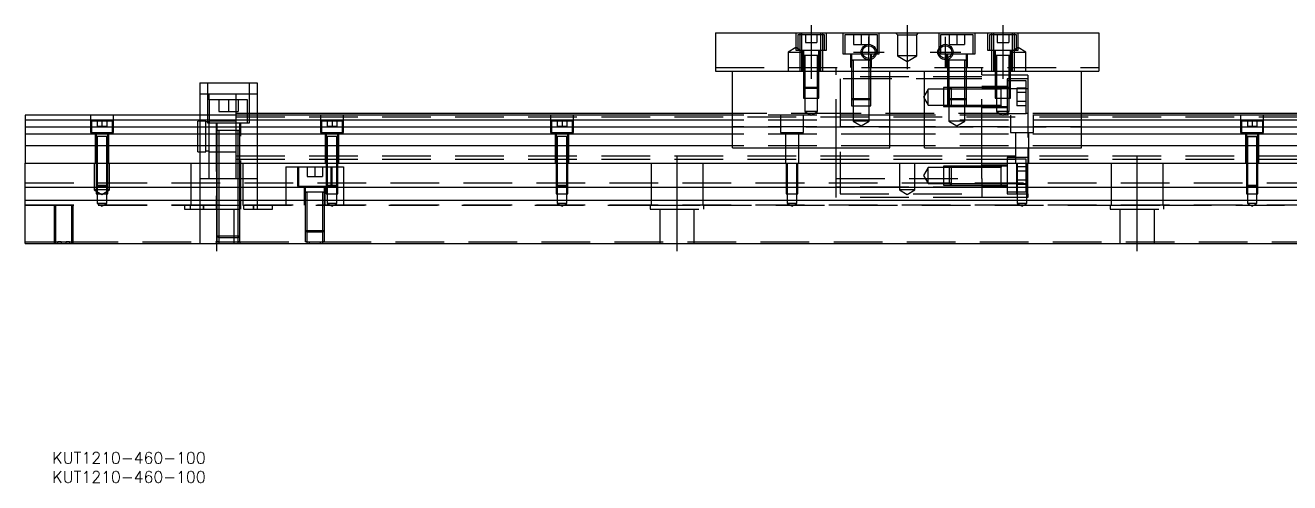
# Model space of a CAD drawing. Extents: x -10 to 669, y -284 to 77.
# Drawn here: x 0 to 329.8, y -284 to -164.6 of the extents above; entities that cross this region are included whole.
import ezdxf

# ---------------------------------------------------------------- set-up
doc = ezdxf.new("R2010")
doc.units = 0
doc.linetypes.add('CENTER', pattern=[50.8, 31.75, -6.35, 6.35, -6.35])
doc.linetypes.add('DASHED', pattern=[19.05, 12.7, -6.35])
doc.layers.get('0').update_dxf_attribs({"linetype": 'CONTINUOUS'})
doc.layers.add('CENTER', color=1, linetype='CENTER')
doc.styles.get("Standard").update_dxf_attribs({"font": 'txt.shx', "height": 3, "bigfont": 'bigfont.shx'})

# ---------------------------------------------------------------- blocks, each defined once
blk = doc.blocks.new('*U2')
at = {"color": 7, "linetype": 'CONTINUOUS'}
blk.add_text('KUT1210-460-100', height=3, dxfattribs=at).set_placement((7.06, -284.04))
blk = doc.blocks.new('*U3')
at = {"color": 7, "linetype": 'CONTINUOUS'}
blk.add_text('KUT1210-460-100', height=3, dxfattribs=at).set_placement((7.06, -279.05))

msp = doc.modelspace()

# ---------------------------------------------------------------- linework, layer by layer
at = {"color": 7, "linetype": 'CONTINUOUS'}
for p, q in [((180, -166.61), (180, -176.61)), ((180, -166.61), (280, -166.61)), ((280, -166.61), (280, -176.61)), ((180, -176.61), (280, -176.61)), ((184.5, -196.61), (184.5, -176.61)), ((225.5, -196.61), (225.5, -176.61)), ((234.5, -196.61), (234.5, -176.61)), ((275.5, -196.61), (275.5, -176.61)), ((45.5, -179.61), (45.5, -188.11)), ((45.5, -179.61), (60.5, -179.61)), ((60.5, -179.61), (60.5, -188.11)), ((184.5, -187.61), (60.5, -187.61)), ((410.005, -187.61), (275.5, -187.61)), ((0, -188.11), (0, -189.362272)), ((184.5, -188.11), (0, -188.11)), ((184.5, -189.362272), (0, -189.362272)), ((0, -189.362272), (0, -191.13668)), ((0, -191.13668), (184.5, -191.13668)), ((0, -191.13668), (0, -193.033076)), ((234.5, -188.11), (225.5, -188.11)), ((234.5, -189.362272), (225.5, -189.362272)), ((225.5, -191.13668), (234.5, -191.13668)), ((460, -188.11), (275.5, -188.11)), ((460, -189.362272), (275.5, -189.362272)), ((275.5, -191.13668), (460, -191.13668)), ((184.5, -193.033076), (0, -193.033076)), ((0, -193.033076), (0, -196.087372)), ((234.5, -193.033076), (225.5, -193.033076)), ((460, -193.033076), (275.5, -193.033076)), ((0, -196.087372), (0, -200.61)), ((184.5, -196.087372), (0, -196.087372)), ((184.5, -196.61), (225.5, -196.61)), ((234.5, -196.087372), (225.5, -196.087372)), ((234.5, -196.61), (275.5, -196.61)), ((460, -196.087372), (275.5, -196.087372)), ((0, -200.61), (460, -200.61)), ((0, -206.91), (0, -200.61)), ((0, -206.91), (460, -206.91)), ((0, -210.31), (0, -206.91)), ((0, -221.61), (0, -210.31)), ((0, -210.31), (460, -210.31)), ((0, -221.61), (460, -221.61))]:
    msp.add_line(p, q, dxfattribs=at)
at = {"color": 3, "linetype": 'DASHED'}
for p, q in [((201, -166.61), (201, -171.11)), ((208.5, -167.11), (201.5, -167.11)), ((201.5, -167.11), (201.5, -171.11)), ((202.000006, -166.61), (202.000006, -167.11)), ((202.000006, -167.11), (202.000006, -171.11)), ((202.5, -166.61), (202.5, -176.61)), ((203.5, -167.11), (203.5, -169.11)), ((205, -167.11), (205, -169.11)), ((206.5, -167.11), (206.5, -169.11)), ((207.5, -176.61), (207.5, -166.61)), ((207.999994, -167.11), (207.999994, -166.61)), ((207.999994, -171.11), (207.999994, -167.11)), ((208.5, -171.11), (208.5, -167.11)), ((209, -171.11), (209, -166.61)), ((213.25, -166.61), (213.25, -172.11)), ((222.25, -167.11), (213.75, -167.11)), ((213.75, -167.11), (213.75, -172.11)), ((216, -167.11), (216, -169.61)), ((218, -167.11), (218, -169.61)), ((220, -167.11), (220, -169.61)), ((222.25, -172.11), (222.25, -167.11)), ((222.75, -172.11), (222.75, -166.61)), ((227.5, -167.11), (227, -166.61)), ((227.5, -167.11), (227.5, -172.61)), ((227.5, -167.11), (232.5, -167.11)), ((232.5, -167.11), (233, -166.61)), ((232.5, -172.61), (232.5, -167.11)), ((238.25, -166.61), (238.25, -172.11)), ((247.25, -167.11), (238.75, -167.11)), ((238.75, -167.11), (238.75, -170.04875)), ((241, -167.11), (241, -169.61)), ((243, -167.11), (243, -169.61)), ((245, -167.11), (245, -169.61)), ((247.25, -172.11), (247.25, -167.11)), ((247.75, -172.11), (247.75, -166.61)), ((251, -166.61), (251, -171.11)), ((258.5, -167.11), (251.5, -167.11)), ((251.5, -167.11), (251.5, -171.11)), ((252.000006, -166.61), (252.000006, -167.11)), ((252.000006, -167.11), (252.000006, -171.11)), ((252.5, -166.61), (252.5, -176.61)), ((253.5, -167.11), (253.5, -169.11)), ((255, -167.11), (255, -169.11)), ((256.5, -167.11), (256.5, -169.11)), ((257.5, -176.61), (257.5, -166.61)), ((257.999994, -167.11), (257.999994, -166.61)), ((257.999994, -171.11), (257.999994, -167.11)), ((258.5, -171.11), (258.5, -167.11)), ((259, -171.11), (259, -166.61)), ((201, -170.4553), (199, -171.61)), ((203, -171.61), (201, -170.4553)), ((201, -171.11), (209, -171.11)), ((202.000006, -171.11), (202.000006, -176.61)), ((202.75, -171.11), (202.75, -176.61)), ((203, -171.11), (203, -172.51)), ((203.5, -169.11), (205, -169.11)), ((205, -169.11), (206.5, -169.11)), ((207, -172.51), (207, -171.11)), ((207.25, -176.61), (207.25, -171.11)), ((207.999994, -176.61), (207.999994, -171.11)), ((216, -169.61), (218, -169.61)), ((218, -169.61), (220, -169.61)), ((238.75, -170.04875), (238.75, -170.532968)), ((238.75, -170.532968), (238.75, -172.11)), ((241, -169.61), (243, -169.61)), ((243, -169.61), (245, -169.61)), ((251, -171.11), (259, -171.11)), ((252.000006, -171.11), (252.000006, -176.61)), ((252.75, -171.11), (252.75, -176.61)), ((253, -171.11), (253, -172.51)), ((253.5, -169.11), (255, -169.11)), ((255, -169.11), (256.5, -169.11)), ((259, -170.4553), (257, -171.61)), ((257, -172.51), (257, -171.11)), ((257.25, -176.61), (257.25, -171.11)), ((257.999994, -176.61), (257.999994, -171.11)), ((261, -171.61), (259, -170.4553)), ((199, -171.61), (203, -171.61)), ((199, -171.61), (199, -176.61)), ((207.000006, -172.51), (202.999994, -172.51)), ((207.000006, -172.51), (202.999994, -172.51)), ((207.000006, -172.51), (202.999994, -172.51)), ((203, -172.505), (203, -172.51)), ((203, -172.51), (203.216462, -172.51)), ((203.216708, -172.51), (203, -172.51)), ((203, -172.51), (203, -176.61)), ((203, -172.51), (203, -172.515)), ((206.783332, -172.51), (203.216708, -172.51)), ((203.35, -172.51), (203.35, -176.61)), ((206.65, -176.61), (206.65, -172.51)), ((207, -172.51), (206.783332, -172.51)), ((206.783538, -172.51), (207, -172.51)), ((207, -172.51), (207, -172.505)), ((207, -176.61), (207, -172.51)), ((207, -172.515), (207, -172.51)), ((213.25, -172.11), (222.75, -172.11)), ((215.25, -172.11), (215.25, -175.61)), ((220.500006, -173.71), (215.499994, -173.71)), ((220.500006, -173.71), (215.499994, -173.71)), ((215.5, -172.11), (215.5, -173.71)), ((215.5, -173.705), (215.5, -173.71)), ((215.5, -173.71), (215.757448, -173.71)), ((215.757468, -173.71), (215.5, -173.71)), ((215.5, -173.71), (215.5, -173.715)), ((215.5, -173.71), (215.5, -175.61)), ((220.013852, -173.71), (215.757468, -173.71)), ((215.9, -173.71), (215.9, -175.61)), ((220.242552, -173.71), (220.013852, -173.71)), ((220.1, -175.61), (220.1, -173.71)), ((220.5, -173.71), (220.242552, -173.71)), ((220.242602, -173.71), (220.5, -173.71)), ((220.5, -173.182418), (220.5, -172.11)), ((220.5, -173.546492), (220.5, -173.182418)), ((220.5, -173.71), (220.5, -173.546492)), ((220.5, -173.71), (220.5, -173.705)), ((220.5, -173.715), (220.5, -173.71)), ((220.5, -175.61), (220.5, -173.71)), ((220.75, -175.61), (220.75, -172.11)), ((227.5, -172.61), (230, -174.053376)), ((232.5, -172.61), (227.5, -172.61)), ((230, -174.053376), (232.5, -172.61)), ((238.25, -172.11), (247.75, -172.11)), ((240.25, -172.11), (240.25, -175.61)), ((245.500006, -173.71), (240.499994, -173.71)), ((245.500006, -173.71), (240.499994, -173.71)), ((245.500006, -173.71), (240.499994, -173.71)), ((240.5, -172.11), (240.5, -173.182418)), ((240.5, -173.182418), (240.5, -173.546492)), ((240.5, -173.546492), (240.5, -173.71)), ((240.5, -173.705), (240.5, -173.71)), ((240.5, -173.71), (240.757448, -173.71)), ((240.757468, -173.71), (240.5, -173.71)), ((240.5, -173.71), (240.5, -173.715)), ((240.5, -173.71), (240.5, -175.61)), ((245.242552, -173.71), (240.757468, -173.71)), ((240.9, -173.71), (240.9, -175.61)), ((245.1, -175.61), (245.1, -173.71)), ((245.5, -173.71), (245.242552, -173.71)), ((245.242602, -173.71), (245.5, -173.71)), ((245.5, -173.71), (245.5, -172.11)), ((245.5, -173.71), (245.5, -173.705)), ((245.5, -173.715), (245.5, -173.71)), ((245.5, -175.61), (245.5, -173.71)), ((245.75, -175.61), (245.75, -172.11)), ((257.000006, -172.51), (252.999994, -172.51)), ((257.000006, -172.51), (252.999994, -172.51)), ((253, -172.505), (253, -172.51)), ((253.216708, -172.51), (253, -172.51)), ((253, -172.51), (253, -176.61)), ((253, -172.51), (253, -172.515)), ((256.783332, -172.51), (253.216708, -172.51)), ((253.35, -172.51), (253.35, -176.61)), ((256.65, -176.61), (256.65, -172.51)), ((257, -172.51), (256.783332, -172.51)), ((257, -171.61), (261, -171.61)), ((257, -172.51), (257, -172.505)), ((257, -176.61), (257, -172.51)), ((257, -172.515), (257, -172.51)), ((261, -176.61), (261, -171.61)), ((180, -175.61), (280, -175.61)), ((203, -176.61), (203, -180.76)), ((203.000006, -176.61), (203.000002, -180.76)), ((203.35, -176.61), (203.35, -181.11)), ((206.65, -181.11), (206.65, -176.61)), ((206.999998, -180.76), (206.999994, -176.61)), ((207, -180.76), (207, -176.61)), ((211.5, -176.61), (211.5, -175.61)), ((211.5, -196.61), (211.5, -176.61)), ((215.5, -175.61), (215.5, -183.71)), ((215.500006, -175.61), (215.500006, -183.71)), ((215.9, -175.61), (215.9, -184.11)), ((220.1, -184.11), (220.1, -175.61)), ((220.499994, -183.71), (220.499994, -175.61)), ((220.5, -183.71), (220.5, -175.61)), ((240.5, -175.61), (240.5, -183.71)), ((240.500006, -175.61), (240.500006, -183.71)), ((240.9, -175.61), (240.9, -184.11)), ((245.1, -176.61), (245.1, -175.61)), ((245.1, -184.11), (245.1, -176.61)), ((245.499994, -176.61), (245.499994, -175.61)), ((245.499994, -183.710006), (245.499994, -176.61)), ((245.5, -176.61), (245.5, -175.61)), ((245.5, -183.71), (245.5, -176.61)), ((249.5, -176.61), (249.5, -175.61)), ((249.5, -196.61), (249.5, -176.61)), ((253, -177.61), (249.5, -177.61)), ((253, -176.61), (253, -180.76)), ((253.35, -177.61), (253, -177.61)), ((253.000006, -176.61), (253.000002, -180.76)), ((253.35, -176.61), (253.35, -181.11)), ((256.65, -177.61), (253.35, -177.61)), ((256.65, -181.11), (256.65, -176.61)), ((257, -177.61), (256.65, -177.61)), ((256.999998, -180.76), (256.999994, -176.61)), ((257, -180.76), (257, -176.61)), ((261.5, -177.61), (257, -177.61)), ((261.5, -177.61), (261.5, -181.240684)), ((47.5, -179.61), (47.5, -190.11)), ((58.5, -190.11), (58.5, -179.61)), ((203, -180.76), (207, -180.76)), ((203, -180.76), (203.35, -181.11)), ((203.000002, -180.76), (203.000006, -183.61)), ((206.65, -181.11), (203.35, -181.11)), ((203.35, -181.11), (203.35, -183.61)), ((206.65, -181.11), (207, -180.76)), ((206.65, -183.61), (206.65, -181.11)), ((206.999994, -183.61), (206.999998, -180.76)), ((249.5, -178.11), (211.5, -178.11)), ((212.5, -178.61), (212.5, -206.91)), ((245.1, -178.61), (212.5, -178.61)), ((235.5, -181.26), (234.287564, -183.36)), ((235.5, -185.46), (235.5, -181.26)), ((239.5, -181.26), (235.5, -181.26)), ((241.5, -180.860002), (239.5, -180.860006)), ((239.5, -180.860006), (239.5, -185.859994)), ((241.1, -181.26), (239.5, -181.26)), ((241.5, -180.86), (241.1, -181.26)), ((241.1, -185.46), (241.1, -181.26)), ((245.1, -181.26), (241.1, -181.26)), ((241.5, -180.86), (241.5, -185.86)), ((245.1, -180.86), (241.5, -180.86)), ((245.1, -180.860006), (241.5, -180.860002)), ((245.5, -178.61), (245.1, -178.61)), ((245.5, -180.86), (245.1, -180.86)), ((245.5, -180.860006), (245.1, -180.860006)), ((245.5, -181.26), (245.1, -181.26)), ((249.5, -178.61), (245.5, -178.61)), ((249.5, -180.86), (245.5, -180.86)), ((249.5, -180.860006), (245.5, -180.860006)), ((249.5, -181.26), (245.5, -181.26)), ((256.1, -180.61), (249.5, -180.61)), ((253.000006, -180.86), (249.5, -180.86)), ((253.000006, -181.240684), (249.5, -181.240684)), ((253.000006, -181.26), (249.5, -181.26)), ((253, -180.76), (257, -180.76)), ((253, -180.76), (253.35, -181.11)), ((253.000002, -180.76), (253.000006, -183.61)), ((253.1, -180.86), (253.000006, -180.86)), ((256.999994, -181.240684), (253.000006, -181.240684)), ((254.5, -181.26), (253.000006, -181.26)), ((253.35, -180.86), (253.1, -180.86)), ((254.505, -180.86), (253.35, -180.86)), ((256.65, -181.11), (253.35, -181.11)), ((253.35, -181.11), (253.35, -183.61)), ((256.1, -180.86), (254.495, -180.86)), ((254.5, -183.36), (254.5, -180.859994)), ((254.5, -185.860006), (254.5, -180.859994)), ((254.5, -181.11), (254.5, -180.859994)), ((254.5, -180.86), (254.5, -181.117448)), ((254.5, -181.10953), (254.5, -180.86)), ((254.5, -181.10953), (254.5, -180.86)), ((254.5, -183.159974), (254.5, -181.10953)), ((254.5, -181.26), (254.5, -181.11)), ((254.5, -183.61), (254.5, -181.26)), ((256.1, -178.61), (256.1, -188.11)), ((261.5, -178.61), (256.1, -178.61)), ((256.65, -179.11), (256.1, -179.11)), ((257, -179.11), (256.65, -179.11)), ((256.65, -181.11), (257, -180.76)), ((256.65, -183.61), (256.65, -181.11)), ((256.999994, -183.61), (256.999998, -180.76)), ((261.5, -181.240684), (256.999994, -181.240684)), ((261.1, -179.11), (257, -179.11)), ((258.6, -181.050598), (258.6, -182.2053)), ((261.1, -181.050598), (258.6, -181.050598)), ((261.1, -187.61), (261.1, -179.11)), ((261.5, -181.240684), (261.5, -196.61)), ((48, -182.61), (45.5, -182.61)), ((48, -184.11), (48, -182.61)), ((55, -182.61), (48, -182.61)), ((58, -184.11), (48, -184.11)), ((48, -184.11), (48, -188.11)), ((50.5, -184.11), (50.5, -187.11)), ((53, -184.11), (53, -187.11)), ((55, -184.11), (55, -182.61)), ((60.5, -182.61), (55, -182.61)), ((55, -188.11), (55, -184.11)), ((55.5, -184.11), (55.5, -187.11)), ((58, -188.11), (58, -184.11)), ((203.000006, -183.61), (206.999994, -183.61)), ((203.35, -183.61), (203.35, -187.11)), ((206.65, -187.11), (206.65, -183.61)), ((215.5, -183.71), (220.5, -183.71)), ((215.5, -183.71), (215.9, -184.11)), ((215.500006, -183.71), (215.500006, -185.61)), ((220.1, -184.11), (215.9, -184.11)), ((215.9, -184.11), (215.9, -185.61)), ((220.1, -184.11), (220.5, -183.71)), ((220.1, -185.61), (220.1, -184.11)), ((220.499994, -185.61), (220.499994, -183.71)), ((234.287564, -183.36), (235.5, -185.46)), ((240.5, -183.71), (245.5, -183.71)), ((240.5, -183.71), (240.9, -184.11)), ((240.500006, -183.71), (240.500006, -185.61)), ((245.1, -184.11), (240.9, -184.11)), ((240.9, -184.11), (240.9, -185.61)), ((245.1, -184.11), (245.5, -183.71)), ((245.1, -185.61), (245.1, -184.11)), ((245.499994, -185.61), (245.499994, -183.710006)), ((253.000006, -183.61), (256.999994, -183.61)), ((253.35, -183.61), (253.35, -187.11)), ((254.5, -183.56002), (254.5, -183.159974)), ((254.5, -185.602552), (254.5, -183.56002)), ((254.5, -185.46), (254.5, -183.61)), ((256.65, -187.11), (256.65, -183.61)), ((261.1, -182.2053), (258.6, -182.2053)), ((258.6, -182.2053), (258.6, -184.5147)), ((258.6, -184.5147), (258.6, -185.669402)), ((261.1, -184.5147), (258.6, -184.5147)), ((50.5, -187.11), (53, -187.11)), ((53, -187.11), (55.5, -187.11)), ((58, -187.61), (55, -187.61)), ((60.5, -187.61), (58, -187.61)), ((212.5, -187.61), (184.5, -187.61)), ((206.65, -187.11), (203.35, -187.11)), ((203.35, -187.11), (205, -188.062628)), ((205, -188.062628), (206.65, -187.11)), ((256.1, -187.61), (212.5, -187.61)), ((215.500006, -185.61), (220.499994, -185.61)), ((215.9, -185.61), (215.9, -189.61)), ((220.1, -189.61), (220.1, -185.61)), ((235.5, -185.46), (239.5, -185.46)), ((239.5, -185.46), (241.1, -185.46)), ((239.5, -185.859994), (241.5, -185.859994)), ((240.500006, -185.61), (245.499994, -185.61)), ((240.9, -185.61), (240.9, -189.61)), ((241.1, -185.46), (249.5, -185.46)), ((241.1, -185.46), (241.5, -185.86)), ((241.1, -185.46), (249.5, -185.46)), ((241.5, -185.859994), (249.5, -185.859994)), ((241.5, -185.86), (249.5, -185.86)), ((245.1, -189.61), (245.1, -185.61)), ((249.5, -185.46), (254.5, -185.46)), ((249.5, -185.86), (254.505, -185.86)), ((249.5, -186.11), (256.1, -186.11)), ((256.65, -187.11), (253.35, -187.11)), ((253.35, -187.11), (255, -188.062628)), ((254.495, -185.86), (256.1, -185.86)), ((254.5, -185.860006), (254.5, -185.46)), ((254.5, -185.86), (254.5, -185.602552)), ((254.5, -185.602602), (254.5, -185.86)), ((255, -188.062628), (256.65, -187.11)), ((256.1, -187.61), (261.1, -187.61)), ((261.1, -185.669402), (258.6, -185.669402)), ((261.5, -187.61), (261.1, -187.61)), ((275.5, -187.61), (261.5, -187.61)), ((17, -188.11), (17, -192.61)), ((22.75, -189.61), (17.25, -189.61)), ((17.25, -189.61), (17.25, -192.61)), ((18.75, -189.61), (18.75, -190.91)), ((18.75, -190.91), (20, -190.91)), ((20, -189.61), (20, -190.91)), ((20, -190.91), (21.25, -190.91)), ((21.25, -189.61), (21.25, -190.91)), ((22.75, -192.61), (22.75, -189.61)), ((23, -192.61), (23, -188.11)), ((45, -197.61), (45, -189.61)), ((45.5, -189.61), (45, -189.61)), ((45.5, -188.11), (45.5, -200.61)), ((47.1, -189.61), (45.5, -189.61)), ((47.1, -197.61), (47.1, -189.61)), ((48, -189.81), (47.1, -189.81)), ((47.5, -190.11), (58.5, -190.11)), ((48, -188.11), (48, -190.11)), ((55, -189.61), (48, -189.61)), ((48, -193.61), (48, -190.11)), ((49.75, -190.11), (49.75, -212.61)), ((50, -190.11), (50, -192.11)), ((55, -190.11), (55, -188.11)), ((55, -188.485), (410, -188.485)), ((55, -192.109526), (55, -190.11)), ((56, -192.11), (56, -190.11)), ((56.25, -212.61), (56.25, -190.11)), ((58, -190.11), (58, -188.11)), ((60.5, -188.11), (60.5, -200.61)), ((77, -188.11), (77, -192.61)), ((82.75, -189.61), (77.25, -189.61)), ((77.25, -189.61), (77.25, -192.61)), ((78.75, -189.61), (78.75, -190.91)), ((78.75, -190.91), (80, -190.91)), ((80, -189.61), (80, -190.91)), ((80, -190.91), (81.25, -190.91)), ((81.25, -189.61), (81.25, -190.91)), ((82.75, -192.61), (82.75, -189.61)), ((83, -192.61), (83, -188.11)), ((137, -188.11), (137, -192.61)), ((142.75, -189.61), (137.25, -189.61)), ((137.25, -189.61), (137.25, -192.61)), ((138.75, -189.61), (138.75, -190.91)), ((138.75, -190.91), (140, -190.91)), ((140, -189.61), (140, -190.91)), ((140, -190.91), (141.25, -190.91)), ((141.25, -189.61), (141.25, -190.91)), ((142.75, -192.61), (142.75, -189.61)), ((143, -192.61), (143, -188.11)), ((225.5, -188.11), (184.5, -188.11)), ((225.5, -189.362272), (184.5, -189.362272)), ((225.5, -189.407056), (184.5, -189.407056)), ((225.5, -191.11), (184.5, -191.11)), ((184.5, -191.13668), (225.5, -191.13668)), ((197, -188.11), (197, -192.61)), ((203, -192.61), (203, -188.11)), ((220.1, -189.61), (215.9, -189.61)), ((215.9, -189.61), (218, -190.822436)), ((218, -190.822436), (220.1, -189.61)), ((275.5, -188.11), (234.5, -188.11)), ((275.5, -189.362272), (234.5, -189.362272)), ((275.5, -189.407056), (234.5, -189.407056)), ((275.5, -191.11), (234.5, -191.11)), ((234.5, -191.13668), (275.5, -191.13668)), ((245.1, -189.61), (240.9, -189.61)), ((240.9, -189.61), (243, -190.822436)), ((243, -190.822436), (245.1, -189.61)), ((257, -188.11), (257, -192.61)), ((263, -192.61), (263, -188.11)), ((317, -188.11), (317, -192.61)), ((322.75, -189.61), (317.25, -189.61)), ((317.25, -189.61), (317.25, -192.61)), ((318.75, -189.61), (318.75, -190.91)), ((318.75, -190.91), (320, -190.91)), ((320, -189.61), (320, -190.91)), ((320, -190.91), (321.25, -190.91)), ((321.25, -189.61), (321.25, -190.91)), ((322.75, -192.61), (322.75, -189.61)), ((323, -192.61), (323, -188.11)), ((17, -192.61), (23, -192.61)), ((18.25, -192.61), (18.25, -200.61)), ((19.998804, -193.61), (18.499994, -193.61)), ((18.5, -192.61), (18.5, -193.61)), ((18.5, -193.605), (18.5, -193.61)), ((18.624678, -193.61), (18.5, -193.61)), ((18.5, -193.61), (18.5, -193.615)), ((18.5, -193.61), (18.5, -200.61)), ((19.998804, -193.61), (18.624678, -193.61)), ((18.75, -193.61), (18.75, -200.61)), ((21.500006, -193.61), (19.998804, -193.61)), ((21.37533, -193.61), (19.998804, -193.61)), ((21.25, -200.61), (21.25, -193.61)), ((21.5, -193.61), (21.37533, -193.61)), ((21.5, -193.61), (21.5, -192.61)), ((21.5, -193.61), (21.5, -193.605)), ((21.5, -193.615), (21.5, -193.61)), ((21.5, -200.61), (21.5, -193.61)), ((21.75, -200.61), (21.75, -192.61)), ((48, -200.61), (48, -193.61)), ((56.000006, -192.11), (49.999994, -192.11)), ((50, -192.105), (50, -192.11)), ((50.349602, -192.11), (50, -192.11)), ((50, -192.11), (50, -200.61)), ((50, -192.11), (50, -192.115)), ((55.65035, -192.11), (50.349602, -192.11)), ((50.5, -192.11), (50.5, -200.61)), ((55, -193.61), (55, -192.109526)), ((55, -200.61), (55, -193.61)), ((55.5, -200.61), (55.5, -192.11)), ((56, -192.11), (55.65035, -192.11)), ((56, -192.11), (56, -192.105)), ((56, -200.61), (56, -192.11)), ((56, -192.115), (56, -192.11)), ((77, -192.61), (83, -192.61)), ((78.25, -192.61), (78.25, -200.61)), ((79.998804, -193.61), (78.499994, -193.61)), ((81.500006, -193.61), (78.499994, -193.61)), ((78.5, -192.61), (78.5, -193.61)), ((78.5, -193.605), (78.5, -193.61)), ((78.624678, -193.61), (78.5, -193.61)), ((78.5, -193.61), (78.5, -193.615)), ((78.5, -193.61), (78.5, -200.61)), ((79.998804, -193.61), (78.624678, -193.61)), ((78.75, -193.61), (78.75, -200.61)), ((81.500006, -193.61), (79.998804, -193.61)), ((81.37533, -193.61), (79.998804, -193.61)), ((81.25, -200.61), (81.25, -193.61)), ((81.5, -193.61), (81.37533, -193.61)), ((81.5, -193.61), (81.5, -192.61)), ((81.5, -193.61), (81.5, -193.605)), ((81.5, -193.615), (81.5, -193.61)), ((81.5, -200.61), (81.5, -193.61)), ((81.75, -200.61), (81.75, -192.61)), ((137, -192.61), (143, -192.61)), ((138.25, -192.61), (138.25, -200.61)), ((139.998804, -193.61), (138.499994, -193.61)), ((138.5, -192.61), (138.5, -193.61)), ((138.5, -193.605), (138.5, -193.61)), ((138.624678, -193.61), (138.5, -193.61)), ((138.5, -193.61), (138.5, -193.615)), ((138.5, -193.61), (138.5, -200.61)), ((139.998804, -193.61), (138.624678, -193.61)), ((138.75, -193.61), (138.75, -200.61)), ((141.500006, -193.61), (139.998804, -193.61)), ((141.37533, -193.61), (139.998804, -193.61)), ((141.25, -200.61), (141.25, -193.61)), ((141.5, -193.61), (141.37533, -193.61)), ((141.5, -193.61), (141.5, -192.61)), ((141.5, -193.61), (141.5, -193.605)), ((141.5, -193.615), (141.5, -193.61)), ((141.5, -200.61), (141.5, -193.61)), ((141.75, -200.61), (141.75, -192.61)), ((225.5, -193.033076), (184.5, -193.033076)), ((197, -192.61), (203, -192.61)), ((198.25, -192.61), (198.25, -200.61)), ((201.75, -200.61), (201.75, -192.61)), ((275.5, -193.033076), (234.5, -193.033076)), ((257, -192.61), (263, -192.61)), ((258.25, -192.61), (258.25, -200.61)), ((261.75, -200.61), (261.75, -192.61)), ((317, -192.61), (323, -192.61)), ((318.25, -192.61), (318.25, -200.61)), ((321.500006, -193.61), (318.499994, -193.61)), ((319.998804, -193.61), (318.499994, -193.61)), ((318.5, -192.61), (318.5, -193.61)), ((318.5, -193.605), (318.5, -193.61)), ((318.5, -193.61), (318.62467, -193.61)), ((318.624678, -193.61), (318.5, -193.61)), ((318.5, -193.61), (318.5, -193.615)), ((318.5, -193.61), (318.5, -200.61)), ((318.62467, -193.61), (321.375392, -193.61)), ((319.998804, -193.61), (318.624678, -193.61)), ((318.75, -193.61), (318.75, -200.61)), ((321.500006, -193.61), (319.998804, -193.61)), ((321.37533, -193.61), (319.998804, -193.61)), ((321.25, -200.61), (321.25, -193.61)), ((321.5, -193.61), (321.37533, -193.61)), ((321.375392, -193.61), (321.5, -193.61)), ((321.5, -193.61), (321.5, -192.61)), ((321.5, -193.61), (321.5, -193.605)), ((321.5, -193.615), (321.5, -193.61)), ((321.5, -200.61), (321.5, -193.61)), ((321.75, -200.61), (321.75, -192.61)), ((45, -197.61), (45.5, -197.61)), ((45.5, -197.61), (47.1, -197.61)), ((47.1, -197.41), (48, -197.41)), ((48, -197.61), (50, -197.61)), ((50, -197.61), (50.5, -197.61)), ((50.5, -197.61), (55, -197.61)), ((225.5, -196.087372), (184.5, -196.087372)), ((225.5, -196.11), (184.5, -196.11)), ((211.5, -200.61), (211.5, -196.61)), ((275.5, -196.087372), (234.5, -196.087372)), ((275.5, -196.11), (234.5, -196.11)), ((249.5, -200.61), (249.5, -196.61)), ((261.5, -196.61), (261.5, -200.61)), ((18, -200.61), (18, -207.61)), ((18.5, -200.61), (18.5, -206.36)), ((18.500006, -200.61), (18.500002, -206.36)), ((18.75, -200.61), (18.75, -206.61)), ((21.25, -206.61), (21.25, -200.61)), ((21.499998, -206.36), (21.499994, -200.61)), ((21.5, -206.36), (21.5, -200.61)), ((22, -207.61), (22, -200.61)), ((43.291796, -211.61), (43.291796, -200.61)), ((45.5, -200.61), (45.5, -206.91)), ((48, -204.61), (48, -200.61)), ((50, -200.61), (50, -206.91)), ((50.5, -200.61), (50.5, -206.91)), ((55, -198.735), (410, -198.735)), ((55, -199.61), (410, -199.61)), ((55, -204.61), (55, -200.61)), ((55.5, -206.91), (55.5, -200.61)), ((56, -206.91), (56, -200.61)), ((56.708204, -200.61), (56.708204, -211.61)), ((60.5, -200.61), (60.5, -206.91)), ((78.5, -200.61), (78.5, -206.36)), ((78.500006, -200.61), (78.500002, -206.36)), ((78.75, -200.61), (78.75, -206.61)), ((81.25, -206.61), (81.25, -200.61)), ((81.499998, -206.36), (81.499994, -200.61)), ((81.5, -206.36), (81.5, -200.61)), ((138.5, -200.61), (138.5, -206.36)), ((138.500006, -200.61), (138.500002, -206.36)), ((138.75, -200.61), (138.75, -206.61)), ((141.25, -206.61), (141.25, -200.61)), ((141.499998, -206.36), (141.499994, -200.61)), ((141.5, -206.36), (141.5, -200.61)), ((163.291796, -211.61), (163.291796, -200.61)), ((176.708204, -200.61), (176.708204, -211.61)), ((198.500006, -200.61), (198.500006, -206.91)), ((198.75, -200.61), (198.75, -208.61)), ((201.25, -208.61), (201.25, -200.61)), ((201.499994, -206.91), (201.499994, -200.61)), ((211.5, -204.61), (211.5, -200.61)), ((228, -200.61), (228, -207.61)), ((232, -207.61), (232, -200.61)), ((249.5, -204.61), (249.5, -200.61)), ((256.1, -201.11), (249.5, -201.11)), ((256.1, -199.11), (256.1, -208.61)), ((261.5, -199.11), (256.1, -199.11)), ((261.1, -199.61), (256.1, -199.61)), ((258.500006, -200.61), (258.500006, -206.91)), ((258.75, -200.61), (258.75, -208.61)), ((261.1, -200.61), (261.1, -199.61)), ((261.1, -206.91), (261.1, -200.61)), ((261.25, -208.61), (261.25, -200.61)), ((261.499994, -206.91), (261.499994, -200.61)), ((283.291796, -211.61), (283.291796, -200.61)), ((296.708204, -200.61), (296.708204, -211.61)), ((318.5, -200.61), (318.5, -206.36)), ((318.500006, -200.61), (318.500002, -206.36)), ((318.75, -200.61), (318.75, -206.61)), ((321.25, -206.61), (321.25, -200.61)), ((321.499998, -206.36), (321.499994, -200.61)), ((321.5, -206.36), (321.5, -200.61)), ((68, -201.61), (68, -206.91)), ((68, -201.61), (78.5, -201.61)), ((71, -201.61), (71, -206.61)), ((71.25, -201.61), (71.25, -206.61)), ((73.5, -201.61), (73.5, -204.11)), ((73.5, -204.11), (75.5, -204.11)), ((75.5, -201.61), (75.5, -204.11)), ((75.5, -204.11), (77.5, -204.11)), ((77.5, -201.61), (77.5, -204.11)), ((78.5, -201.61), (78.75, -201.61)), ((78.75, -201.61), (81.25, -201.61)), ((79.75, -206.61), (79.75, -201.61)), ((80, -206.61), (80, -201.61)), ((81.25, -201.61), (81.5, -201.61)), ((81.5, -201.61), (83, -201.61)), ((83, -201.61), (83, -206.91)), ((235.5, -201.76), (234.287564, -203.86)), ((234.287564, -203.86), (235.5, -205.96)), ((235.5, -205.96), (235.5, -201.76)), ((239.5, -201.76), (235.5, -201.76)), ((241.5, -201.360002), (239.5, -201.360006)), ((239.5, -201.360006), (239.5, -206.359994)), ((241.1, -201.76), (239.5, -201.76)), ((241.5, -201.36), (241.1, -201.76)), ((241.1, -205.96), (241.1, -201.76)), ((249.5, -201.76), (241.1, -201.76)), ((241.5, -201.36), (241.5, -206.36)), ((249.5, -201.36), (241.5, -201.36)), ((249.5, -201.360006), (241.5, -201.360002)), ((254.505, -201.36), (249.5, -201.36)), ((254.5, -201.76), (249.5, -201.76)), ((256.1, -201.36), (254.495, -201.36)), ((254.5, -203.86), (254.5, -201.359994)), ((254.5, -206.360006), (254.5, -201.359994)), ((254.5, -201.76), (254.5, -201.359994)), ((254.5, -201.36), (254.5, -201.617448)), ((254.5, -201.617468), (254.5, -201.36)), ((254.5, -201.617468), (254.5, -201.36)), ((254.5, -203.659974), (254.5, -201.617468)), ((254.5, -205.96), (254.5, -201.76)), ((254.5, -206.102552), (254.5, -203.659974)), ((258.6, -201.550598), (258.6, -202.7053)), ((261.1, -201.550598), (258.6, -201.550598)), ((261.1, -202.7053), (258.6, -202.7053)), ((258.6, -202.7053), (258.6, -205.0147)), ((0, -205.76), (460, -205.76)), ((22, -207.61), (18, -207.61)), ((18, -207.61), (20, -208.7647)), ((18.5, -206.36), (21.5, -206.36)), ((18.5, -206.36), (18.75, -206.61)), ((18.500002, -206.36), (18.500006, -206.91)), ((18.500006, -206.91), (18.500006, -208.61)), ((21.25, -206.61), (18.75, -206.61)), ((18.75, -206.61), (18.75, -208.61)), ((20, -208.7647), (22, -207.61)), ((21.25, -206.61), (21.5, -206.36)), ((21.25, -208.61), (21.25, -206.61)), ((21.499994, -206.91), (21.499998, -206.36)), ((21.499994, -208.61), (21.499994, -206.91)), ((45.5, -204.61), (48, -204.61)), ((45.5, -206.91), (45.5, -210.31)), ((48, -204.61), (50, -204.61)), ((50, -204.61), (50.5, -204.61)), ((50, -206.91), (50, -210.31)), ((50.5, -204.61), (55, -204.61)), ((50.5, -206.91), (50.5, -210.31)), ((55, -204.61), (60.5, -204.61)), ((55.5, -210.31), (55.5, -206.91)), ((56, -210.31), (56, -206.91)), ((60.5, -206.91), (60.5, -210.31)), ((68, -206.91), (68, -210.31)), ((71, -206.61), (78.75, -206.61)), ((72.75, -206.61), (72.75, -211.61)), ((73, -206.61), (73, -206.91)), ((73, -206.91), (73, -208.21)), ((78, -206.91), (78, -206.61)), ((78, -208.21), (78, -206.91)), ((78.25, -211.61), (78.25, -206.61)), ((78.5, -206.36), (81.5, -206.36)), ((78.5, -206.36), (78.75, -206.61)), ((78.500002, -206.36), (78.500006, -206.91)), ((78.500006, -206.91), (78.500006, -208.61)), ((81.25, -206.61), (78.75, -206.61)), ((78.75, -206.61), (78.75, -208.61)), ((81.25, -206.61), (81.5, -206.36)), ((81.25, -208.61), (81.25, -206.61)), ((81.499994, -206.91), (81.499998, -206.36)), ((81.499994, -208.61), (81.499994, -206.91)), ((83, -206.91), (83, -210.31)), ((138.5, -206.36), (141.5, -206.36)), ((138.5, -206.36), (138.75, -206.61)), ((138.500002, -206.36), (138.500006, -206.91)), ((138.500006, -206.91), (138.500006, -208.61)), ((141.25, -206.61), (138.75, -206.61)), ((138.75, -206.61), (138.75, -208.61)), ((141.25, -206.61), (141.5, -206.36)), ((141.25, -208.61), (141.25, -206.61)), ((141.499994, -206.91), (141.499998, -206.36)), ((141.499994, -208.61), (141.499994, -206.91)), ((198.500006, -206.91), (198.500006, -208.61)), ((201.499994, -208.61), (201.499994, -206.91)), ((211.5, -204.61), (249.5, -204.61)), ((211.5, -206.91), (211.5, -204.61)), ((211.5, -206.885918), (249.5, -206.885918)), ((212.5, -206.885918), (211.5, -206.885918)), ((211.5, -209.61), (211.5, -206.91)), ((249.5, -206.885918), (212.5, -206.885918)), ((212.5, -206.91), (212.5, -208.61)), ((232, -207.61), (228, -207.61)), ((228, -207.61), (230, -208.7647)), ((230, -208.7647), (232, -207.61)), ((235.5, -205.96), (239.5, -205.96)), ((239.5, -205.96), (241.1, -205.96)), ((239.5, -206.359994), (241.5, -206.359998)), ((241.1, -205.96), (249.5, -205.96)), ((241.1, -205.96), (241.5, -206.36)), ((241.5, -206.359998), (249.5, -206.359994)), ((241.5, -206.36), (249.5, -206.36)), ((249.5, -204.61), (249.5, -206.91)), ((249.5, -205.96), (254.5, -205.96)), ((258.500006, -205.979316), (249.5, -205.979316)), ((249.5, -206.36), (254.5, -206.36)), ((249.5, -206.61), (256.1, -206.61)), ((249.5, -206.91), (249.5, -209.61)), ((254.495, -206.36), (254.5, -206.36)), ((254.5, -206.360006), (254.5, -205.96)), ((254.5, -206.36), (254.5, -206.102552)), ((254.5, -206.102602), (254.5, -206.36)), ((254.5, -206.36), (256.1, -206.36)), ((254.5, -206.36), (254.505, -206.36)), ((261.5, -205.979316), (258.500006, -205.979316)), ((258.500006, -206.91), (258.500006, -208.61)), ((261.1, -205.0147), (258.6, -205.0147)), ((258.6, -205.0147), (258.6, -206.169402)), ((261.1, -206.169402), (258.6, -206.169402)), ((261.1, -208.11), (261.1, -206.91)), ((261.499994, -208.61), (261.499994, -206.91)), ((318.5, -206.36), (321.5, -206.36)), ((318.5, -206.36), (318.75, -206.61)), ((318.500002, -206.36), (318.500006, -206.91)), ((318.500006, -206.91), (318.500006, -208.61)), ((321.25, -206.61), (318.75, -206.61)), ((318.75, -206.61), (318.75, -208.61)), ((321.25, -206.61), (321.5, -206.36)), ((321.25, -208.61), (321.25, -206.61)), ((321.499994, -206.91), (321.499998, -206.36)), ((321.499994, -208.61), (321.499994, -206.91)), ((18.500006, -208.61), (21.499994, -208.61)), ((18.75, -208.61), (18.75, -211.11)), ((21.25, -211.11), (21.25, -208.61)), ((45.5, -210.31), (45.5, -211.61)), ((50, -210.31), (50, -211.61)), ((50.5, -210.31), (50.5, -211.61)), ((55.5, -211.61), (55.5, -210.31)), ((56, -211.61), (56, -210.31)), ((60.5, -210.31), (60.5, -212.61)), ((68, -210.31), (68, -211.61)), ((78.000006, -208.21), (72.999994, -208.21)), ((78.000006, -208.21), (72.999994, -208.21)), ((78.000006, -208.21), (72.999994, -208.21)), ((73, -208.205), (73, -208.21)), ((73, -208.21), (73.257448, -208.21)), ((73.257468, -208.21), (73, -208.21)), ((73, -208.21), (73, -210.31)), ((73, -208.21), (73, -208.215)), ((73, -210.31), (73, -211.61)), ((77.742552, -208.21), (73.257468, -208.21)), ((73.4, -208.21), (73.4, -210.31)), ((73.4, -210.31), (73.4, -211.61)), ((77.6, -210.31), (77.6, -208.21)), ((77.6, -211.61), (77.6, -210.31)), ((78, -208.21), (77.742552, -208.21)), ((77.742602, -208.21), (78, -208.21)), ((78, -208.21), (78, -208.205)), ((78, -210.31), (78, -208.21)), ((78, -208.215), (78, -208.21)), ((78, -211.61), (78, -210.31)), ((78.500006, -208.61), (81.499994, -208.61)), ((78.75, -208.61), (78.75, -211.11)), ((81.25, -211.11), (81.25, -208.61)), ((83, -210.31), (83, -211.61)), ((138.500006, -208.61), (141.499994, -208.61)), ((138.75, -208.61), (138.75, -211.11)), ((141.25, -211.11), (141.25, -208.61)), ((198.500006, -208.61), (201.499994, -208.61)), ((198.75, -208.61), (198.75, -211.11)), ((201.25, -211.11), (201.25, -208.61)), ((249.5, -209.61), (211.5, -209.61)), ((212.5, -208.61), (249.5, -208.61)), ((261.5, -209.61), (249.5, -209.61)), ((256.1, -208.11), (258.500006, -208.11)), ((256.1, -208.61), (258.500006, -208.61)), ((258.500006, -208.11), (261.1, -208.11)), ((258.500006, -208.61), (261.499994, -208.61)), ((258.75, -208.61), (258.75, -211.11)), ((261.25, -211.11), (261.25, -208.61)), ((261.5, -208.61), (261.5, -209.61)), ((318.500006, -208.61), (321.499994, -208.61)), ((318.75, -208.61), (318.75, -211.11)), ((321.25, -211.11), (321.25, -208.61)), ((0, -211.46), (460, -211.46)), ((0, -211.61), (43.291796, -211.61)), ((7.500006, -211.61), (7.500006, -221.61)), ((7.9, -211.61), (12.1, -211.61)), ((7.9, -211.61), (7.9, -221.61)), ((12.1, -221.61), (12.1, -211.61)), ((12.499994, -221.61), (12.499994, -211.61)), ((21.25, -211.11), (18.75, -211.11)), ((18.75, -211.11), (20, -211.831688)), ((20, -211.831688), (21.25, -211.11)), ((41.5, -211.61), (41.5, -212.61)), ((41.5, -212.61), (43, -212.61)), ((43, -211.61), (43, -212.61)), ((43, -212.61), (57, -212.61)), ((43.291796, -211.61), (56.708204, -211.61)), ((45.5, -211.61), (45.5, -212.61)), ((45.5, -212.61), (45.5, -221.61)), ((46.5, -212.61), (46.5, -211.61)), ((46.5, -211.61), (46.5, -212.61)), ((50, -211.61), (50, -212.61)), ((50, -212.61), (50, -219.61)), ((50.000006, -212.61), (50.000002, -219.61)), ((50.5, -211.61), (50.5, -212.61)), ((50.5, -212.61), (55.5, -212.61)), ((50.5, -212.61), (55.5, -212.61)), ((50.5, -212.61), (50.5, -220.11)), ((54.5, -221.61), (54.5, -212.61)), ((55.5, -212.61), (55.5, -211.61)), ((55.5, -220.11), (55.5, -212.61)), ((55.999998, -219.61), (55.999994, -212.61)), ((56, -212.61), (56, -211.61)), ((56, -219.61), (56, -212.61)), ((56.708204, -211.61), (163.291796, -211.61)), ((57, -212.61), (57, -211.61)), ((57, -212.61), (59.5, -212.61)), ((59.5, -211.61), (59.5, -212.61)), ((59.5, -212.61), (59.5, -211.61)), ((59.5, -212.61), (64.5, -212.61)), ((64.5, -212.61), (64.5, -211.61)), ((73, -211.61), (73, -218.21)), ((73.000006, -211.61), (73.000006, -218.210006)), ((73.4, -211.61), (73.4, -218.61)), ((77.6, -218.61), (77.6, -211.61)), ((77.999994, -218.210006), (77.999994, -211.61)), ((78, -218.21), (78, -211.61)), ((81.25, -211.11), (78.75, -211.11)), ((78.75, -211.11), (80, -211.831688)), ((80, -211.831688), (81.25, -211.11)), ((141.25, -211.11), (138.75, -211.11)), ((138.75, -211.11), (140, -211.831688)), ((140, -211.831688), (141.25, -211.11)), ((163, -211.61), (163, -212.61)), ((163, -212.61), (177, -212.61)), ((163.291796, -211.61), (176.708204, -211.61)), ((165.5, -212.61), (165.5, -221.61)), ((174.5, -221.61), (174.5, -212.61)), ((176.708204, -211.61), (283.291796, -211.61)), ((177, -212.61), (177, -211.61)), ((201.25, -211.11), (198.75, -211.11)), ((198.75, -211.11), (200, -211.831688)), ((200, -211.831688), (201.25, -211.11)), ((261.25, -211.11), (258.75, -211.11)), ((258.75, -211.11), (260, -211.831688)), ((260, -211.831688), (261.25, -211.11)), ((283, -211.61), (283, -212.61)), ((283, -212.61), (297, -212.61)), ((283.291796, -211.61), (296.708204, -211.61)), ((285.5, -212.61), (285.5, -221.61)), ((294.5, -221.61), (294.5, -212.61)), ((296.708204, -211.61), (403.291796, -211.61)), ((297, -212.61), (297, -211.61)), ((321.25, -211.11), (318.75, -211.11)), ((318.75, -211.11), (320, -211.831688)), ((320, -211.831688), (321.25, -211.11)), ((50, -219.61), (56, -219.61)), ((50, -219.61), (50.5, -220.11)), ((50.000002, -219.61), (50.000006, -221.11)), ((55.5, -220.11), (50.5, -220.11)), ((50.5, -220.11), (50.5, -221.11)), ((55.5, -220.11), (56, -219.61)), ((55.5, -221.11), (55.5, -220.11)), ((55.999994, -221.11), (55.999998, -219.61)), ((73, -218.21), (78, -218.21)), ((73, -218.21), (73.4, -218.61)), ((73.000006, -218.210006), (73.000006, -221.11)), ((77.6, -218.61), (73.4, -218.61)), ((73.4, -218.61), (73.4, -221.11)), ((77.6, -218.61), (78, -218.21)), ((77.6, -221.11), (77.6, -218.61)), ((77.999994, -221.11), (77.999994, -218.210006)), ((0, -221.11), (8.500008, -221.11)), ((9.359688, -221.11), (8.500008, -221.11)), ((8.500008, -221.61), (8.500008, -221.11)), ((8.500008, -221.11), (9.359688, -221.11)), ((9.359688, -221.11), (10.640312, -221.11)), ((9.359688, -221.11), (9.359688, -221.61)), ((11.499992, -221.11), (10.640312, -221.11)), ((10.640312, -221.61), (10.640312, -221.11)), ((10.640312, -221.11), (11.499992, -221.11)), ((11.499992, -221.11), (11.499992, -221.61)), ((11.499992, -221.11), (50.000006, -221.11)), ((50.000006, -221.61), (50.000006, -221.11)), ((50.5, -221.11), (50.000006, -221.11)), ((50.000006, -221.11), (50.5, -221.11)), ((50.5, -221.11), (55.5, -221.11)), ((50.5, -221.11), (50.5, -221.61)), ((55.999994, -221.11), (55.5, -221.11)), ((55.5, -221.61), (55.5, -221.11)), ((55.5, -221.11), (55.999994, -221.11)), ((55.999994, -221.11), (55.999994, -221.61)), ((55.999994, -221.11), (73.500006, -221.11)), ((73.500006, -221.11), (73.000006, -221.11)), ((73.500006, -221.61), (73.500006, -221.11)), ((73.500006, -221.11), (74.030306, -221.11)), ((74.030306, -221.11), (76.969694, -221.11)), ((74.030306, -221.11), (74.030306, -221.61)), ((76.969694, -221.61), (76.969694, -221.11)), ((76.969694, -221.11), (77.499994, -221.11)), ((77.999994, -221.11), (77.499994, -221.11)), ((77.499994, -221.11), (77.499994, -221.61)), ((77.499994, -221.11), (460, -221.11))]:
    msp.add_line(p, q, dxfattribs=at)
at = {"color": 3, "linetype": 'CONTINUOUS'}
for centre in [(220, -171.61), (240, -171.61)]:
    msp.add_circle(centre, 2, dxfattribs=at)
at = {"color": 7, "linetype": 'CONTINUOUS'}
for centre in [(220, -171.61), (240, -171.61)]:
    msp.add_circle(centre, 1.65, dxfattribs=at)
at = {"layer": 'CENTER', "color": 1, "linetype": 'CENTER'}
for p, q in [((205, -164.61), (205, -178.61)), ((230, -164.61), (230, -176.053376)), ((255, -164.61), (255, -178.61)), ((220, -175.61), (220, -167.61)), ((240, -175.61), (240, -167.61)), ((216, -171.61), (224, -171.61)), ((236, -171.61), (244, -171.61)), ((50, -223.61), (50, -198.61)), ((170, -223.61), (170, -198.61)), ((290, -223.61), (290, -198.61))]:
    msp.add_line(p, q, dxfattribs=at)

# ---------------------------------------------------------------- block references
at = {"color": 7, "linetype": 'CONTINUOUS'}
for name in ['*U3', '*U2']:
    msp.add_blockref(name, (0, 0), dxfattribs=at)

doc.saveas('drawing.dxf')
